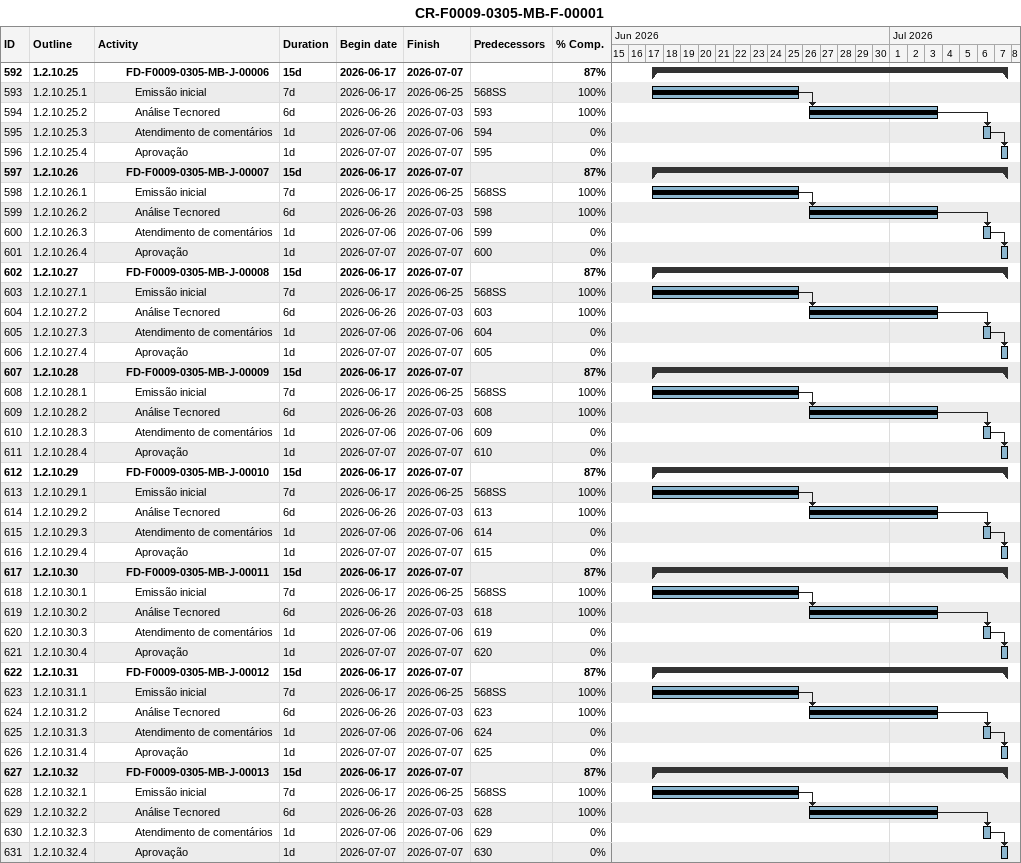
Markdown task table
CR-F0009-0305-MB-F-00001

| ID | WBS | Task | Duration | Start | Finish | Predecessors | % complete |
|---|---|---|---|---|---|---|---|
| 592 | 1.2.10.25 | **FD-F0009-0305-MB-J-00006** | 15d | 2026-06-17 | 2026-07-07 |  | 87 |
| 593 | 1.2.10.25.1 | Emissão inicial | 7d | 2026-06-17 | 2026-06-25 | 568SS | 100 |
| 594 | 1.2.10.25.2 | Análise Tecnored | 6d | 2026-06-26 | 2026-07-03 | 593 | 100 |
| 595 | 1.2.10.25.3 | Atendimento de comentários | 1d | 2026-07-06 | 2026-07-06 | 594 | 0 |
| 596 | 1.2.10.25.4 | Aprovação | 1d | 2026-07-07 | 2026-07-07 | 595 | 0 |
| 597 | 1.2.10.26 | **FD-F0009-0305-MB-J-00007** | 15d | 2026-06-17 | 2026-07-07 |  | 87 |
| 598 | 1.2.10.26.1 | Emissão inicial | 7d | 2026-06-17 | 2026-06-25 | 568SS | 100 |
| 599 | 1.2.10.26.2 | Análise Tecnored | 6d | 2026-06-26 | 2026-07-03 | 598 | 100 |
| 600 | 1.2.10.26.3 | Atendimento de comentários | 1d | 2026-07-06 | 2026-07-06 | 599 | 0 |
| 601 | 1.2.10.26.4 | Aprovação | 1d | 2026-07-07 | 2026-07-07 | 600 | 0 |
| 602 | 1.2.10.27 | **FD-F0009-0305-MB-J-00008** | 15d | 2026-06-17 | 2026-07-07 |  | 87 |
| 603 | 1.2.10.27.1 | Emissão inicial | 7d | 2026-06-17 | 2026-06-25 | 568SS | 100 |
| 604 | 1.2.10.27.2 | Análise Tecnored | 6d | 2026-06-26 | 2026-07-03 | 603 | 100 |
| 605 | 1.2.10.27.3 | Atendimento de comentários | 1d | 2026-07-06 | 2026-07-06 | 604 | 0 |
| 606 | 1.2.10.27.4 | Aprovação | 1d | 2026-07-07 | 2026-07-07 | 605 | 0 |
| 607 | 1.2.10.28 | **FD-F0009-0305-MB-J-00009** | 15d | 2026-06-17 | 2026-07-07 |  | 87 |
| 608 | 1.2.10.28.1 | Emissão inicial | 7d | 2026-06-17 | 2026-06-25 | 568SS | 100 |
| 609 | 1.2.10.28.2 | Análise Tecnored | 6d | 2026-06-26 | 2026-07-03 | 608 | 100 |
| 610 | 1.2.10.28.3 | Atendimento de comentários | 1d | 2026-07-06 | 2026-07-06 | 609 | 0 |
| 611 | 1.2.10.28.4 | Aprovação | 1d | 2026-07-07 | 2026-07-07 | 610 | 0 |
| 612 | 1.2.10.29 | **FD-F0009-0305-MB-J-00010** | 15d | 2026-06-17 | 2026-07-07 |  | 87 |
| 613 | 1.2.10.29.1 | Emissão inicial | 7d | 2026-06-17 | 2026-06-25 | 568SS | 100 |
| 614 | 1.2.10.29.2 | Análise Tecnored | 6d | 2026-06-26 | 2026-07-03 | 613 | 100 |
| 615 | 1.2.10.29.3 | Atendimento de comentários | 1d | 2026-07-06 | 2026-07-06 | 614 | 0 |
| 616 | 1.2.10.29.4 | Aprovação | 1d | 2026-07-07 | 2026-07-07 | 615 | 0 |
| 617 | 1.2.10.30 | **FD-F0009-0305-MB-J-00011** | 15d | 2026-06-17 | 2026-07-07 |  | 87 |
| 618 | 1.2.10.30.1 | Emissão inicial | 7d | 2026-06-17 | 2026-06-25 | 568SS | 100 |
| 619 | 1.2.10.30.2 | Análise Tecnored | 6d | 2026-06-26 | 2026-07-03 | 618 | 100 |
| 620 | 1.2.10.30.3 | Atendimento de comentários | 1d | 2026-07-06 | 2026-07-06 | 619 | 0 |
| 621 | 1.2.10.30.4 | Aprovação | 1d | 2026-07-07 | 2026-07-07 | 620 | 0 |
| 622 | 1.2.10.31 | **FD-F0009-0305-MB-J-00012** | 15d | 2026-06-17 | 2026-07-07 |  | 87 |
| 623 | 1.2.10.31.1 | Emissão inicial | 7d | 2026-06-17 | 2026-06-25 | 568SS | 100 |
| 624 | 1.2.10.31.2 | Análise Tecnored | 6d | 2026-06-26 | 2026-07-03 | 623 | 100 |
| 625 | 1.2.10.31.3 | Atendimento de comentários | 1d | 2026-07-06 | 2026-07-06 | 624 | 0 |
| 626 | 1.2.10.31.4 | Aprovação | 1d | 2026-07-07 | 2026-07-07 | 625 | 0 |
| 627 | 1.2.10.32 | **FD-F0009-0305-MB-J-00013** | 15d | 2026-06-17 | 2026-07-07 |  | 87 |
| 628 | 1.2.10.32.1 | Emissão inicial | 7d | 2026-06-17 | 2026-06-25 | 568SS | 100 |
| 629 | 1.2.10.32.2 | Análise Tecnored | 6d | 2026-06-26 | 2026-07-03 | 628 | 100 |
| 630 | 1.2.10.32.3 | Atendimento de comentários | 1d | 2026-07-06 | 2026-07-06 | 629 | 0 |
| 631 | 1.2.10.32.4 | Aprovação | 1d | 2026-07-07 | 2026-07-07 | 630 | 0 |
